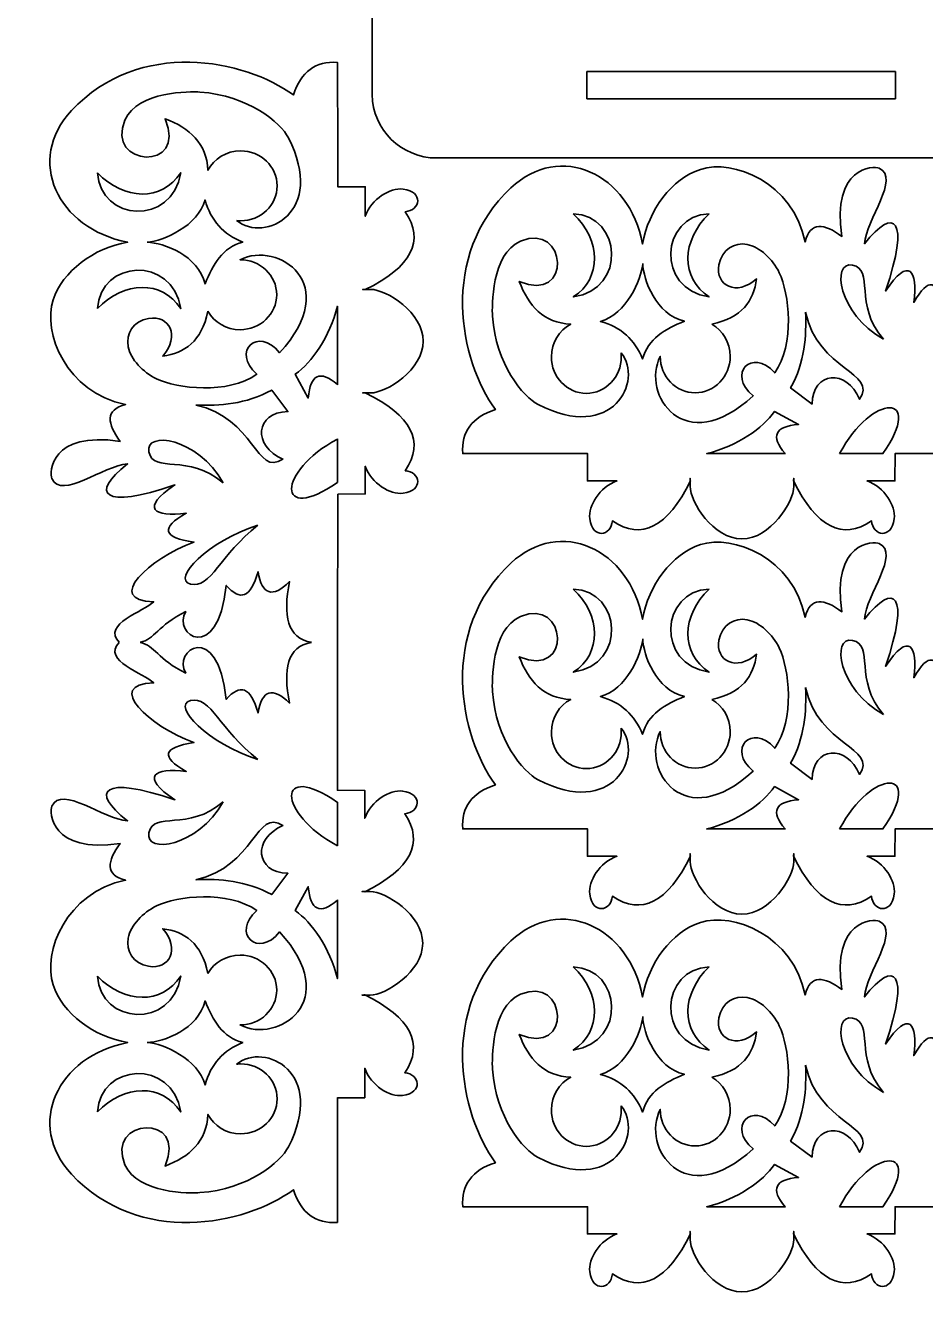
# Model space of a CAD drawing. Header units: inches. Extents: x 86.5 to 152.8, y 143.2 to 240.5.
# Drawn here: x 86.51 to 121.84, y 143.27 to 193.05 of the extents above; entities that cross this region are included whole.
import ezdxf

# ---------------------------------------------------------------- set-up
doc = ezdxf.new("R2010")
doc.units = ezdxf.units.IN
doc.header["$MEASUREMENT"] = 0
doc.layers.add('$DDT_AUDIT_GENERATED_(3B)', color=7, linetype='Continuous')

# ---------------------------------------------------------------- blocks, each defined once
blk = doc.blocks.new('block 4')
at = {"layer": '$DDT_AUDIT_GENERATED_(3B)', "color": 250, "lineweight": 35, "true_color": 0x231f20}
blk.add_open_spline([(126.439, 176.24), (126.439, 176.24), (120.637, 176.24), (120.637, 176.24), (120.637, 176.24), (120.628, 175.172), (120.628, 175.172), (120.628, 175.172), (119.878, 175.172), (119.878, 175.172), (119.878, 175.172), (119.538, 175.172), (119.538, 175.172), (120.221, 174.921), (120.667, 174.195), (120.602, 173.686), (120.497, 172.859), (119.758, 173.012), (119.715, 173.602), (118.57, 172.828), (117.549, 173.352), (116.654, 175.172), (116.654, 175.172), (116.652, 175.172), (116.652, 175.172), (116.659, 175.102), (116.663, 175.564), (116.663, 174.958), (116.663, 174.352), (115.752, 172.895), (114.629, 172.895), (113.506, 172.895), (112.595, 174.352), (112.595, 174.958), (112.595, 175.564), (112.599, 175.102), (112.606, 175.172), (111.711, 173.352), (110.69, 172.828), (109.545, 173.602), (109.502, 173.012), (108.763, 172.859), (108.658, 173.686), (108.593, 174.195), (109.039, 174.921), (109.722, 175.172), (109.722, 175.172), (108.568, 175.172), (108.568, 175.172), (108.568, 175.172), (108.568, 176.24), (108.568, 176.24), (108.568, 176.24), (108.573, 176.24), (108.573, 176.24), (108.573, 176.24), (103.673, 176.24), (103.673, 176.24), (103.613, 177.097), (104.04, 177.673), (104.954, 177.969), (103.556, 179.881), (102.719, 184.01), (105.565, 186.676), (107.498, 188.487), (110.203, 187.246), (110.732, 184.469), (110.953, 185.802), (111.879, 187.034), (112.998, 187.401), (114.272, 187.819), (116.636, 186.89), (117.106, 184.553), (117.313, 185.37), (117.855, 185.277), (118.55, 184.769), (118.137, 187.494), (119.785, 187.554), (120.015, 187.447), (120.855, 187.057), (119.498, 185.428), (119.439, 184.478), (120.61, 185.976), (121.238, 185.469), (120.262, 182.622), (121.182, 184.002), (121.534, 183.438), (121.373, 182.174), (121.947, 183.195), (122.325, 183.095), (122.508, 181.875), (123.134, 183.608), (124.811, 185.42), (124.851, 183.451), (125.221, 183.817), (125.724, 185.501), (126.439, 184.81)], degree=3, knots=[0, 0, 0, 0, 1, 1, 1, 2, 2, 2, 3, 3, 3, 4, 4, 4, 5, 5, 5, 6, 6, 6, 7, 7, 7, 8, 8, 8, 9, 9, 9, 10, 10, 10, 11, 11, 11, 12, 12, 12, 13, 13, 13, 14, 14, 14, 15, 15, 15, 16, 16, 16, 17, 17, 17, 18, 18, 18, 19, 19, 19, 20, 20, 20, 21, 21, 21, 22, 22, 22, 23, 23, 23, 24, 24, 24, 25, 25, 25, 26, 26, 26, 27, 27, 27, 28, 28, 28, 29, 29, 29, 30, 30, 30, 31, 31, 31, 32, 32, 32, 32], dxfattribs=at)
blk = doc.blocks.new('block 5')
at = {"layer": '$DDT_AUDIT_GENERATED_(3B)', "color": 250, "lineweight": 35, "true_color": 0x231f20}
blk.add_open_spline([(116.32, 176.24), (115.74, 176.928), (115.916, 177.31), (116.849, 177.386), (116.849, 177.386), (115.912, 177.901), (115.912, 177.901), (115.444, 177.239), (114.462, 176.546), (113.245, 176.24), (113.244, 176.24), (116.333, 176.24), (116.333, 176.24)], degree=3, knots=[0, 0, 0, 0, 1, 1, 1, 2, 2, 2, 3, 3, 3, 4, 4, 4, 4], dxfattribs=at)
blk = doc.blocks.new('block 6')
at = {"layer": '$DDT_AUDIT_GENERATED_(3B)', "color": 250, "lineweight": 35, "true_color": 0x231f20}
blk.add_open_spline([(118.456, 176.24), (118.456, 176.24), (120.162, 176.24), (120.162, 176.24), (121.826, 178.641), (119.738, 178.641), (118.46, 176.24)], degree=3, knots=[0, 0, 0, 0, 1, 1, 1, 2, 2, 2, 2], dxfattribs=at)
blk = doc.blocks.new('block 11')
at = {"layer": '$DDT_AUDIT_GENERATED_(3B)', "color": 250, "lineweight": 35, "true_color": 0x231f20}
blk.add_open_spline([(117.124, 181.799), (117.631, 179.474), (119.967, 179.443), (119.247, 178.379), (118.742, 179.583), (117.403, 179.474), (117.381, 178.188), (117.381, 178.188), (116.539, 178.818), (116.539, 178.818), (117.094, 179.837), (117.167, 180.863), (117.124, 181.799)], degree=3, knots=[0, 0, 0, 0, 1, 1, 1, 2, 2, 2, 3, 3, 3, 4, 4, 4, 4], dxfattribs=at)
blk = doc.blocks.new('block 12')
at = {"layer": '$DDT_AUDIT_GENERATED_(3B)', "color": 250, "lineweight": 35, "true_color": 0x231f20}
blk.add_open_spline([(120.18, 180.729), (118.393, 181.728), (118.13, 183.805), (118.963, 183.643), (119.84, 183.473), (118.998, 182.083), (120.18, 180.729)], degree=3, knots=[0, 0, 0, 0, 1, 1, 1, 2, 2, 2, 2], dxfattribs=at)
blk = doc.blocks.new('block 14')
at = {"layer": '$DDT_AUDIT_GENERATED_(3B)', "color": 250, "lineweight": 35, "true_color": 0x231f20}
blk.add_open_spline([(113.445, 181.323), (113.875, 181.081), (114.167, 180.606), (114.167, 180.06), (114.167, 179.269), (113.553, 178.627), (112.795, 178.627), (112.037, 178.627), (111.422, 179.269), (111.422, 180.06), (110.669, 178.583), (112.35, 176.011), (115.074, 178.513), (114.013, 179.353), (115.02, 180.423), (115.916, 179.411), (116.719, 180.535), (116.483, 182.544), (116.095, 183.344), (115.835, 183.877), (115.336, 184.355), (114.836, 184.452), (114.337, 184.548), (113.837, 184.264), (113.726, 183.653), (113.577, 182.835), (114.413, 182.406), (115.203, 183.099), (115.087, 182.239), (114.635, 181.571), (113.445, 181.323)], degree=3, knots=[0, 0, 0, 0, 1, 1, 1, 2, 2, 2, 3, 3, 3, 4, 4, 4, 5, 5, 5, 6, 6, 6, 7, 7, 7, 8, 8, 8, 9, 9, 9, 10, 10, 10, 10], dxfattribs=at)
blk = doc.blocks.new('block 15')
at = {"layer": '$DDT_AUDIT_GENERATED_(3B)', "color": 250, "lineweight": 35, "true_color": 0x231f20}
blk.add_open_spline([(110.735, 183.704), (110.759, 183.063), (111.247, 181.708), (112.368, 181.437), (111.61, 181.131), (110.936, 180.749), (110.729, 179.956), (110.43, 180.714), (109.884, 181.213), (109.073, 181.434), (110.086, 181.712), (110.69, 183.065), (110.735, 183.704)], degree=3, knots=[0, 0, 0, 0, 1, 1, 1, 2, 2, 2, 3, 3, 3, 4, 4, 4, 4], dxfattribs=at)
blk = doc.blocks.new('block 16')
at = {"layer": '$DDT_AUDIT_GENERATED_(3B)', "color": 250, "lineweight": 35, "true_color": 0x231f20}
blk.add_open_spline([(113.341, 185.659), (111.433, 185.562), (111.235, 182.712), (113.341, 182.392), (112.211, 183.134), (112.25, 184.611), (113.341, 185.659)], degree=3, knots=[0, 0, 0, 0, 1, 1, 1, 2, 2, 2, 2], dxfattribs=at)
blk = doc.blocks.new('block 17')
at = {"layer": '$DDT_AUDIT_GENERATED_(3B)', "color": 250, "lineweight": 35, "true_color": 0x231f20}
blk.add_open_spline([(108.011, 185.659), (109.919, 185.562), (110.117, 182.712), (108.011, 182.392), (109.141, 183.134), (109.101, 184.611), (108.011, 185.659)], degree=3, knots=[0, 0, 0, 0, 1, 1, 1, 2, 2, 2, 2], dxfattribs=at)
blk = doc.blocks.new('block 18')
at = {"layer": '$DDT_AUDIT_GENERATED_(3B)', "color": 250, "lineweight": 35, "true_color": 0x231f20}
blk.add_open_spline([(109.888, 180.198), (109.893, 180.146), (109.895, 180.094), (109.895, 180.041), (109.895, 179.25), (109.281, 178.608), (108.523, 178.608), (107.765, 178.608), (107.15, 179.25), (107.15, 180.041), (107.15, 180.603), (107.46, 181.089), (107.911, 181.324), (106.844, 181.372), (106.255, 182.042), (105.888, 183.003), (107.998, 182.094), (107.765, 185.372), (105.937, 184.579), (104.789, 184.08), (104.816, 182.007), (104.841, 181.637), (104.969, 179.746), (106.043, 178.47), (106.635, 178.167), (109.566, 176.662), (110.772, 179.097), (109.888, 180.198)], degree=3, knots=[0, 0, 0, 0, 1, 1, 1, 2, 2, 2, 3, 3, 3, 4, 4, 4, 5, 5, 5, 6, 6, 6, 7, 7, 7, 8, 8, 8, 9, 9, 9, 9], dxfattribs=at)
blk = doc.blocks.new('block 28')
at = {"layer": '$DDT_AUDIT_GENERATED_(3B)', "color": 250, "lineweight": 35, "true_color": 0x231f20}
blk.add_open_spline([(126.439, 146.68), (126.439, 146.68), (120.637, 146.68), (120.637, 146.68), (120.637, 146.68), (120.628, 145.612), (120.628, 145.612), (120.628, 145.612), (119.878, 145.612), (119.878, 145.612), (119.878, 145.612), (119.538, 145.612), (119.538, 145.612), (120.221, 145.361), (120.667, 144.635), (120.602, 144.126), (120.497, 143.299), (119.758, 143.451), (119.715, 144.042), (118.57, 143.268), (117.549, 143.792), (116.654, 145.612), (116.654, 145.612), (116.652, 145.612), (116.652, 145.612), (116.659, 145.542), (116.663, 146.004), (116.663, 145.398), (116.663, 144.793), (115.752, 143.335), (114.629, 143.335), (113.506, 143.335), (112.595, 144.793), (112.595, 145.398), (112.595, 146.004), (112.599, 145.542), (112.606, 145.612), (111.711, 143.792), (110.69, 143.268), (109.545, 144.042), (109.502, 143.451), (108.763, 143.299), (108.658, 144.126), (108.593, 144.634), (109.039, 145.361), (109.722, 145.612), (109.722, 145.612), (108.568, 145.612), (108.568, 145.612), (108.568, 145.612), (108.568, 146.679), (108.568, 146.679), (108.568, 146.679), (108.573, 146.679), (108.573, 146.679), (108.573, 146.68), (103.673, 146.68), (103.673, 146.68), (103.613, 147.536), (104.04, 148.113), (104.954, 148.409), (103.556, 150.321), (102.719, 154.449), (105.565, 157.116), (107.498, 158.927), (110.203, 157.685), (110.732, 154.909), (110.953, 156.242), (111.879, 157.474), (112.998, 157.841), (114.272, 158.259), (116.636, 157.33), (117.106, 154.993), (117.313, 155.81), (117.855, 155.716), (118.55, 155.209), (118.137, 157.934), (119.785, 157.994), (120.015, 157.887), (120.855, 157.497), (119.498, 155.868), (119.439, 154.918), (120.61, 156.416), (121.238, 155.908), (120.262, 153.062), (121.182, 154.442), (121.534, 153.878), (121.373, 152.614), (121.947, 153.635), (122.325, 153.535), (122.508, 152.315), (123.134, 154.047), (124.811, 155.86), (124.851, 153.891), (125.221, 154.257), (125.724, 155.941), (126.439, 155.25)], degree=3, knots=[0, 0, 0, 0, 1, 1, 1, 2, 2, 2, 3, 3, 3, 4, 4, 4, 5, 5, 5, 6, 6, 6, 7, 7, 7, 8, 8, 8, 9, 9, 9, 10, 10, 10, 11, 11, 11, 12, 12, 12, 13, 13, 13, 14, 14, 14, 15, 15, 15, 16, 16, 16, 17, 17, 17, 18, 18, 18, 19, 19, 19, 20, 20, 20, 21, 21, 21, 22, 22, 22, 23, 23, 23, 24, 24, 24, 25, 25, 25, 26, 26, 26, 27, 27, 27, 28, 28, 28, 29, 29, 29, 30, 30, 30, 31, 31, 31, 32, 32, 32, 32], dxfattribs=at)
blk = doc.blocks.new('block 29')
at = {"layer": '$DDT_AUDIT_GENERATED_(3B)', "color": 250, "lineweight": 35, "true_color": 0x231f20}
blk.add_open_spline([(116.32, 146.68), (115.74, 147.368), (115.916, 147.749), (116.849, 147.826), (116.849, 147.826), (115.912, 148.341), (115.912, 148.341), (115.444, 147.679), (114.462, 146.986), (113.245, 146.68), (113.244, 146.679), (116.333, 146.679), (116.333, 146.679)], degree=3, knots=[0, 0, 0, 0, 1, 1, 1, 2, 2, 2, 3, 3, 3, 4, 4, 4, 4], dxfattribs=at)
blk = doc.blocks.new('block 30')
at = {"layer": '$DDT_AUDIT_GENERATED_(3B)', "color": 250, "lineweight": 35, "true_color": 0x231f20}
blk.add_open_spline([(118.456, 146.679), (118.456, 146.679), (120.162, 146.679), (120.162, 146.679), (121.826, 149.081), (119.738, 149.08), (118.46, 146.68)], degree=3, knots=[0, 0, 0, 0, 1, 1, 1, 2, 2, 2, 2], dxfattribs=at)
blk = doc.blocks.new('block 35')
at = {"layer": '$DDT_AUDIT_GENERATED_(3B)', "color": 250, "lineweight": 35, "true_color": 0x231f20}
blk.add_open_spline([(117.124, 152.239), (117.631, 149.914), (119.967, 149.882), (119.247, 148.819), (118.742, 150.023), (117.403, 149.914), (117.381, 148.628), (117.381, 148.628), (116.539, 149.258), (116.539, 149.258), (117.094, 150.277), (117.167, 151.303), (117.124, 152.239)], degree=3, knots=[0, 0, 0, 0, 1, 1, 1, 2, 2, 2, 3, 3, 3, 4, 4, 4, 4], dxfattribs=at)
blk = doc.blocks.new('block 36')
at = {"layer": '$DDT_AUDIT_GENERATED_(3B)', "color": 250, "lineweight": 35, "true_color": 0x231f20}
blk.add_open_spline([(120.18, 151.169), (118.393, 152.168), (118.13, 154.245), (118.963, 154.083), (119.84, 153.913), (118.998, 152.523), (120.18, 151.169)], degree=3, knots=[0, 0, 0, 0, 1, 1, 1, 2, 2, 2, 2], dxfattribs=at)
blk = doc.blocks.new('block 38')
at = {"layer": '$DDT_AUDIT_GENERATED_(3B)', "color": 250, "lineweight": 35, "true_color": 0x231f20}
blk.add_open_spline([(113.445, 151.762), (113.875, 151.521), (114.167, 151.046), (114.167, 150.5), (114.167, 149.709), (113.553, 149.067), (112.795, 149.067), (112.037, 149.067), (111.422, 149.709), (111.422, 150.5), (110.669, 149.023), (112.35, 146.451), (115.074, 148.952), (114.013, 149.793), (115.02, 150.863), (115.916, 149.85), (116.719, 150.975), (116.483, 152.984), (116.095, 153.784), (115.835, 154.317), (115.336, 154.795), (114.836, 154.891), (114.337, 154.988), (113.837, 154.703), (113.726, 154.093), (113.577, 153.275), (114.413, 152.846), (115.203, 153.539), (115.087, 152.679), (114.635, 152.011), (113.445, 151.762)], degree=3, knots=[0, 0, 0, 0, 1, 1, 1, 2, 2, 2, 3, 3, 3, 4, 4, 4, 5, 5, 5, 6, 6, 6, 7, 7, 7, 8, 8, 8, 9, 9, 9, 10, 10, 10, 10], dxfattribs=at)
blk = doc.blocks.new('block 39')
at = {"layer": '$DDT_AUDIT_GENERATED_(3B)', "color": 250, "lineweight": 35, "true_color": 0x231f20}
blk.add_open_spline([(110.735, 154.143), (110.759, 153.503), (111.247, 152.148), (112.368, 151.877), (111.61, 151.57), (110.936, 151.189), (110.729, 150.396), (110.43, 151.154), (109.884, 151.653), (109.073, 151.874), (110.086, 152.151), (110.69, 153.505), (110.735, 154.143)], degree=3, knots=[0, 0, 0, 0, 1, 1, 1, 2, 2, 2, 3, 3, 3, 4, 4, 4, 4], dxfattribs=at)
blk = doc.blocks.new('block 40')
at = {"layer": '$DDT_AUDIT_GENERATED_(3B)', "color": 250, "lineweight": 35, "true_color": 0x231f20}
blk.add_open_spline([(113.341, 156.099), (111.433, 156.002), (111.235, 153.152), (113.341, 152.831), (112.211, 153.574), (112.25, 155.051), (113.341, 156.099)], degree=3, knots=[0, 0, 0, 0, 1, 1, 1, 2, 2, 2, 2], dxfattribs=at)
blk = doc.blocks.new('block 41')
at = {"layer": '$DDT_AUDIT_GENERATED_(3B)', "color": 250, "lineweight": 35, "true_color": 0x231f20}
blk.add_open_spline([(108.011, 156.099), (109.919, 156.002), (110.117, 153.152), (108.011, 152.831), (109.141, 153.574), (109.101, 155.051), (108.011, 156.099)], degree=3, knots=[0, 0, 0, 0, 1, 1, 1, 2, 2, 2, 2], dxfattribs=at)
blk = doc.blocks.new('block 42')
at = {"layer": '$DDT_AUDIT_GENERATED_(3B)', "color": 250, "lineweight": 35, "true_color": 0x231f20}
blk.add_open_spline([(109.888, 150.637), (109.893, 150.586), (109.895, 150.534), (109.895, 150.481), (109.895, 149.69), (109.281, 149.048), (108.523, 149.048), (107.765, 149.048), (107.15, 149.69), (107.15, 150.481), (107.15, 151.043), (107.46, 151.529), (107.911, 151.764), (106.844, 151.811), (106.255, 152.482), (105.888, 153.443), (107.998, 152.534), (107.765, 155.812), (105.937, 155.018), (104.789, 154.52), (104.816, 152.447), (104.841, 152.077), (104.969, 150.186), (106.043, 148.91), (106.635, 148.607), (109.566, 147.102), (110.772, 149.537), (109.888, 150.637)], degree=3, knots=[0, 0, 0, 0, 1, 1, 1, 2, 2, 2, 3, 3, 3, 4, 4, 4, 5, 5, 5, 6, 6, 6, 7, 7, 7, 8, 8, 8, 9, 9, 9, 9], dxfattribs=at)
blk = doc.blocks.new('block 50')
at = {"layer": '$DDT_AUDIT_GENERATED_(3B)', "color": 250, "lineweight": 35, "true_color": 0x231f20}
blk.add_open_spline([(91.013, 168.835), (91.595, 168.953), (91.69, 169.491), (92.806, 170.039), (92.258, 169.168), (94.047, 167.886), (94.395, 171.071), (94.933, 170.444), (95.356, 170.57), (95.64, 171.603), (95.798, 170.693), (96.21, 170.564), (96.878, 171.217), (96.61, 169.892), (96.781, 168.988), (97.736, 168.835)], degree=3, knots=[0, 0, 0, 0, 1, 1, 1, 2, 2, 2, 3, 3, 3, 4, 4, 4, 5, 5, 5, 5], dxfattribs=at)
blk = doc.blocks.new('block 51')
at = {"layer": '$DDT_AUDIT_GENERATED_(3B)', "color": 250, "lineweight": 35, "true_color": 0x231f20}
blk.add_open_spline([(91.013, 168.83), (91.595, 168.712), (91.69, 168.174), (92.806, 167.626), (92.258, 168.497), (94.047, 169.779), (94.395, 166.594), (94.933, 167.221), (95.356, 167.095), (95.64, 166.062), (95.798, 166.972), (96.21, 167.101), (96.878, 166.448), (96.61, 167.773), (96.781, 168.677), (97.736, 168.83)], degree=3, knots=[0, 0, 0, 0, 1, 1, 1, 2, 2, 2, 3, 3, 3, 4, 4, 4, 5, 5, 5, 5], dxfattribs=at)
blk = doc.blocks.new('block 52')
at = {"layer": '$DDT_AUDIT_GENERATED_(3B)', "color": 250, "lineweight": 35, "true_color": 0x231f20}
blk.add_open_spline([(98.758, 168.83), (98.758, 168.83), (98.758, 163.027), (98.758, 163.027), (98.758, 163.027), (99.827, 163.019), (99.827, 163.019), (99.827, 163.019), (99.827, 162.269), (99.827, 162.269), (99.827, 162.269), (99.827, 161.928), (99.827, 161.928), (100.078, 162.611), (100.804, 163.058), (101.313, 162.993), (102.14, 162.888), (101.987, 162.149), (101.397, 162.106), (102.171, 160.96), (101.647, 159.94), (99.827, 159.045), (99.827, 159.045), (99.827, 159.043), (99.827, 159.043), (99.897, 159.05), (99.435, 159.054), (100.04, 159.054), (100.646, 159.054), (102.104, 158.143), (102.104, 157.02), (102.104, 155.897), (100.646, 154.986), (100.04, 154.986), (99.435, 154.986), (99.897, 154.99), (99.827, 154.997), (101.647, 154.102), (102.171, 153.081), (101.397, 151.936), (101.987, 151.893), (102.14, 151.154), (101.313, 151.048), (100.804, 150.984), (100.078, 151.43), (99.827, 152.113), (99.827, 152.113), (99.827, 150.959), (99.827, 150.959), (99.827, 150.959), (98.759, 150.959), (98.759, 150.959), (98.759, 150.959), (98.759, 150.964), (98.759, 150.964), (98.758, 150.964), (98.758, 146.064), (98.758, 146.064), (97.902, 146.004), (97.326, 146.431), (97.029, 147.345), (95.117, 145.947), (90.989, 145.109), (88.322, 147.956), (86.512, 149.889), (87.753, 152.594), (90.53, 153.123), (89.197, 153.344), (87.964, 154.269), (87.598, 155.389), (87.18, 156.663), (88.109, 159.027), (90.446, 159.497), (89.628, 159.704), (89.722, 160.246), (90.23, 160.941), (87.504, 160.528), (87.445, 162.176), (87.551, 162.406), (87.941, 163.246), (89.571, 161.889), (90.52, 161.83), (89.023, 163.001), (89.53, 163.629), (92.377, 162.653), (90.997, 163.572), (91.56, 163.925), (92.825, 163.764), (91.803, 164.338), (91.903, 164.716), (93.124, 164.899), (91.391, 165.524), (89.579, 167.202), (91.548, 167.241), (91.182, 167.611), (89.498, 168.114), (90.188, 168.83)], degree=3, knots=[0, 0, 0, 0, 1, 1, 1, 2, 2, 2, 3, 3, 3, 4, 4, 4, 5, 5, 5, 6, 6, 6, 7, 7, 7, 8, 8, 8, 9, 9, 9, 10, 10, 10, 11, 11, 11, 12, 12, 12, 13, 13, 13, 14, 14, 14, 15, 15, 15, 16, 16, 16, 17, 17, 17, 18, 18, 18, 19, 19, 19, 20, 20, 20, 21, 21, 21, 22, 22, 22, 23, 23, 23, 24, 24, 24, 25, 25, 25, 26, 26, 26, 27, 27, 27, 28, 28, 28, 29, 29, 29, 30, 30, 30, 31, 31, 31, 32, 32, 32, 32], dxfattribs=at)
blk = doc.blocks.new('block 53')
at = {"layer": '$DDT_AUDIT_GENERATED_(3B)', "color": 250, "lineweight": 35, "true_color": 0x231f20}
blk.add_open_spline([(98.758, 158.711), (98.071, 158.131), (97.689, 158.307), (97.613, 159.24), (97.613, 159.24), (97.098, 158.303), (97.098, 158.303), (97.76, 157.835), (98.453, 156.853), (98.758, 155.636), (98.759, 155.635), (98.759, 158.724), (98.759, 158.724)], degree=3, knots=[0, 0, 0, 0, 1, 1, 1, 2, 2, 2, 3, 3, 3, 4, 4, 4, 4], dxfattribs=at)
blk = doc.blocks.new('block 54')
at = {"layer": '$DDT_AUDIT_GENERATED_(3B)', "color": 250, "lineweight": 35, "true_color": 0x231f20}
blk.add_open_spline([(98.759, 160.847), (98.759, 160.847), (98.759, 162.553), (98.759, 162.553), (96.358, 164.217), (96.358, 162.129), (98.758, 160.851)], degree=3, knots=[0, 0, 0, 0, 1, 1, 1, 2, 2, 2, 2], dxfattribs=at)
blk = doc.blocks.new('block 55')
at = {"layer": '$DDT_AUDIT_GENERATED_(3B)', "color": 250, "lineweight": 35, "true_color": 0x231f20}
blk.add_open_spline([(98.758, 168.835), (98.758, 168.835), (98.777, 174.65), (98.777, 174.65), (98.777, 174.65), (99.845, 174.658), (99.845, 174.658), (99.845, 174.658), (99.845, 175.408), (99.845, 175.408), (99.845, 175.408), (99.845, 175.749), (99.845, 175.749), (100.096, 175.066), (100.823, 174.62), (101.331, 174.684), (102.158, 174.79), (102.006, 175.528), (101.416, 175.571), (102.189, 176.717), (101.666, 177.737), (99.845, 178.632), (99.845, 178.632), (99.845, 178.634), (99.845, 178.634), (99.915, 178.626), (99.453, 178.623), (100.059, 178.623), (100.665, 178.623), (102.123, 179.533), (102.123, 180.656), (102.123, 181.778), (100.665, 182.689), (100.059, 182.689), (99.453, 182.689), (99.916, 182.685), (99.845, 182.678), (101.666, 183.573), (102.189, 184.593), (101.416, 185.738), (102.006, 185.781), (102.158, 186.52), (101.331, 186.625), (100.823, 186.69), (100.096, 186.244), (99.845, 185.561), (99.845, 185.561), (99.845, 186.715), (99.845, 186.715), (99.845, 186.715), (98.778, 186.715), (98.778, 186.715), (98.778, 186.715), (98.778, 186.71), (98.778, 186.71), (98.777, 186.71), (98.758, 191.601), (98.758, 191.601), (97.902, 191.661), (97.326, 191.234), (97.029, 190.32), (95.117, 191.718), (90.989, 192.556), (88.322, 189.709), (86.512, 187.776), (87.753, 185.071), (90.53, 184.542), (89.197, 184.321), (87.964, 183.395), (87.598, 182.276), (87.18, 181.002), (88.109, 178.638), (90.446, 178.168), (89.628, 177.961), (89.722, 177.419), (90.23, 176.724), (87.504, 177.137), (87.445, 175.489), (87.551, 175.259), (87.941, 174.419), (89.571, 175.776), (90.52, 175.835), (89.023, 174.664), (89.53, 174.036), (92.377, 175.012), (90.997, 174.093), (91.56, 173.74), (92.825, 173.901), (91.803, 173.327), (91.903, 172.949), (93.124, 172.766), (91.391, 172.141), (89.579, 170.463), (91.548, 170.424), (91.182, 170.054), (89.498, 169.551), (90.188, 168.835)], degree=3, knots=[0, 0, 0, 0, 1, 1, 1, 2, 2, 2, 3, 3, 3, 4, 4, 4, 5, 5, 5, 6, 6, 6, 7, 7, 7, 8, 8, 8, 9, 9, 9, 10, 10, 10, 11, 11, 11, 12, 12, 12, 13, 13, 13, 14, 14, 14, 15, 15, 15, 16, 16, 16, 17, 17, 17, 18, 18, 18, 19, 19, 19, 20, 20, 20, 21, 21, 21, 22, 22, 22, 23, 23, 23, 24, 24, 24, 25, 25, 25, 26, 26, 26, 27, 27, 27, 28, 28, 28, 29, 29, 29, 30, 30, 30, 31, 31, 31, 32, 32, 32, 32], dxfattribs=at)
blk = doc.blocks.new('block 56')
at = {"layer": '$DDT_AUDIT_GENERATED_(3B)', "color": 250, "lineweight": 35, "true_color": 0x231f20}
blk.add_open_spline([(98.758, 178.954), (98.071, 179.534), (97.689, 179.358), (97.613, 178.425), (97.613, 178.425), (97.098, 179.362), (97.098, 179.362), (97.76, 179.83), (98.453, 180.812), (98.758, 182.029), (98.759, 182.03), (98.759, 178.941), (98.759, 178.941)], degree=3, knots=[0, 0, 0, 0, 1, 1, 1, 2, 2, 2, 3, 3, 3, 4, 4, 4, 4], dxfattribs=at)
blk = doc.blocks.new('block 57')
at = {"layer": '$DDT_AUDIT_GENERATED_(3B)', "color": 250, "lineweight": 35, "true_color": 0x231f20}
blk.add_open_spline([(98.759, 176.818), (98.759, 176.818), (98.759, 175.112), (98.759, 175.112), (96.358, 173.448), (96.358, 175.536), (98.758, 176.814)], degree=3, knots=[0, 0, 0, 0, 1, 1, 1, 2, 2, 2, 2], dxfattribs=at)
blk = doc.blocks.new('block 58')
at = {"layer": '$DDT_AUDIT_GENERATED_(3B)', "color": 250, "lineweight": 35, "true_color": 0x231f20}
blk.add_open_spline([(93.199, 178.15), (95.524, 177.643), (95.556, 175.307), (96.62, 176.027), (95.416, 176.532), (95.524, 177.871), (96.811, 177.894), (96.811, 177.894), (96.18, 178.735), (96.18, 178.735), (95.161, 178.18), (94.136, 178.107), (93.199, 178.15)], degree=3, knots=[0, 0, 0, 0, 1, 1, 1, 2, 2, 2, 3, 3, 3, 4, 4, 4, 4], dxfattribs=at)
blk = doc.blocks.new('block 59')
at = {"layer": '$DDT_AUDIT_GENERATED_(3B)', "color": 250, "lineweight": 35, "true_color": 0x231f20}
blk.add_open_spline([(93.199, 159.515), (95.524, 160.022), (95.556, 162.358), (96.62, 161.638), (95.416, 161.133), (95.524, 159.794), (96.811, 159.771), (96.811, 159.771), (96.18, 158.93), (96.18, 158.93), (95.161, 159.485), (94.136, 159.558), (93.199, 159.515)], degree=3, knots=[0, 0, 0, 0, 1, 1, 1, 2, 2, 2, 3, 3, 3, 4, 4, 4, 4], dxfattribs=at)
blk = doc.blocks.new('block 60')
at = {"layer": '$DDT_AUDIT_GENERATED_(3B)', "color": 250, "lineweight": 35, "true_color": 0x231f20}
blk.add_open_spline([(94.27, 162.571), (93.27, 160.784), (91.194, 160.52), (91.356, 161.354), (91.526, 162.23), (92.916, 161.389), (94.27, 162.571)], degree=3, knots=[0, 0, 0, 0, 1, 1, 1, 2, 2, 2, 2], dxfattribs=at)
blk = doc.blocks.new('block 61')
at = {"layer": '$DDT_AUDIT_GENERATED_(3B)', "color": 250, "lineweight": 35, "true_color": 0x231f20}
blk.add_open_spline([(95.632, 164.236), (93.669, 164.852), (92.234, 166.361), (92.992, 166.548), (93.777, 166.741), (94.155, 165.388), (95.632, 164.236)], degree=3, knots=[0, 0, 0, 0, 1, 1, 1, 2, 2, 2, 2], dxfattribs=at)
blk = doc.blocks.new('block 62')
at = {"layer": '$DDT_AUDIT_GENERATED_(3B)', "color": 250, "lineweight": 35, "true_color": 0x231f20}
blk.add_open_spline([(93.676, 155.836), (93.918, 156.266), (94.393, 156.558), (94.938, 156.558), (95.73, 156.558), (96.372, 155.943), (96.372, 155.186), (96.372, 154.428), (95.73, 153.813), (94.938, 153.813), (96.416, 153.06), (98.988, 154.741), (96.486, 157.465), (95.645, 156.404), (94.575, 157.411), (95.588, 158.307), (94.463, 159.11), (92.455, 158.874), (91.655, 158.485), (91.122, 158.226), (90.644, 157.726), (90.547, 157.227), (90.45, 156.727), (90.735, 156.228), (91.346, 156.117), (92.164, 155.968), (92.593, 156.804), (91.9, 157.594), (92.76, 157.478), (93.428, 157.026), (93.676, 155.836)], degree=3, knots=[0, 0, 0, 0, 1, 1, 1, 2, 2, 2, 3, 3, 3, 4, 4, 4, 5, 5, 5, 6, 6, 6, 7, 7, 7, 8, 8, 8, 9, 9, 9, 10, 10, 10, 10], dxfattribs=at)
blk = doc.blocks.new('block 63')
at = {"layer": '$DDT_AUDIT_GENERATED_(3B)', "color": 250, "lineweight": 35, "true_color": 0x231f20}
blk.add_open_spline([(91.295, 153.126), (91.936, 153.15), (93.291, 153.638), (93.562, 154.759), (93.868, 154.001), (94.25, 153.327), (95.043, 153.12), (94.285, 152.821), (93.785, 152.275), (93.564, 151.464), (93.287, 152.477), (91.934, 153.081), (91.295, 153.126)], degree=3, knots=[0, 0, 0, 0, 1, 1, 1, 2, 2, 2, 3, 3, 3, 4, 4, 4, 4], dxfattribs=at)
blk = doc.blocks.new('block 64')
at = {"layer": '$DDT_AUDIT_GENERATED_(3B)', "color": 250, "lineweight": 35, "true_color": 0x231f20}
blk.add_open_spline([(89.339, 155.732), (89.437, 153.824), (92.287, 153.625), (92.607, 155.732), (91.865, 154.602), (90.387, 154.641), (89.339, 155.732)], degree=3, knots=[0, 0, 0, 0, 1, 1, 1, 2, 2, 2, 2], dxfattribs=at)
blk = doc.blocks.new('block 65')
at = {"layer": '$DDT_AUDIT_GENERATED_(3B)', "color": 250, "lineweight": 35, "true_color": 0x231f20}
blk.add_open_spline([(89.339, 150.402), (89.437, 152.309), (92.287, 152.507), (92.607, 150.402), (91.865, 151.531), (90.387, 151.492), (89.339, 150.402)], degree=3, knots=[0, 0, 0, 0, 1, 1, 1, 2, 2, 2, 2], dxfattribs=at)
blk = doc.blocks.new('block 66')
at = {"layer": '$DDT_AUDIT_GENERATED_(3B)', "color": 250, "lineweight": 35, "true_color": 0x231f20}
blk.add_open_spline([(94.801, 152.278), (94.852, 152.284), (94.905, 152.286), (94.958, 152.286), (95.749, 152.286), (96.391, 151.672), (96.391, 150.914), (96.391, 150.156), (95.749, 149.541), (94.958, 149.541), (94.396, 149.541), (93.91, 149.851), (93.675, 150.302), (93.627, 149.235), (92.957, 148.645), (91.996, 148.278), (92.905, 150.389), (89.626, 150.155), (90.42, 148.328), (90.919, 147.18), (92.992, 147.207), (93.362, 147.232), (95.252, 147.359), (96.528, 148.434), (96.832, 149.026), (98.336, 151.957), (95.902, 153.163), (94.801, 152.278)], degree=3, knots=[0, 0, 0, 0, 1, 1, 1, 2, 2, 2, 3, 3, 3, 4, 4, 4, 5, 5, 5, 6, 6, 6, 7, 7, 7, 8, 8, 8, 9, 9, 9, 9], dxfattribs=at)
blk = doc.blocks.new('block 67')
at = {"layer": '$DDT_AUDIT_GENERATED_(3B)', "color": 250, "lineweight": 35, "true_color": 0x231f20}
blk.add_open_spline([(94.27, 175.094), (93.27, 176.881), (91.194, 177.145), (91.356, 176.311), (91.526, 175.435), (92.916, 176.276), (94.27, 175.094)], degree=3, knots=[0, 0, 0, 0, 1, 1, 1, 2, 2, 2, 2], dxfattribs=at)
blk = doc.blocks.new('block 68')
at = {"layer": '$DDT_AUDIT_GENERATED_(3B)', "color": 250, "lineweight": 35, "true_color": 0x231f20}
blk.add_open_spline([(95.632, 173.429), (93.669, 172.813), (92.234, 171.304), (92.992, 171.117), (93.777, 170.924), (94.155, 172.277), (95.632, 173.429)], degree=3, knots=[0, 0, 0, 0, 1, 1, 1, 2, 2, 2, 2], dxfattribs=at)
blk = doc.blocks.new('block 69')
at = {"layer": '$DDT_AUDIT_GENERATED_(3B)', "color": 250, "lineweight": 35, "true_color": 0x231f20}
blk.add_open_spline([(93.676, 181.829), (93.918, 181.399), (94.393, 181.107), (94.938, 181.107), (95.73, 181.107), (96.372, 181.721), (96.372, 182.479), (96.372, 183.237), (95.73, 183.852), (94.938, 183.852), (96.416, 184.605), (98.988, 182.924), (96.486, 180.2), (95.645, 181.261), (94.575, 180.254), (95.588, 179.358), (94.463, 178.555), (92.455, 178.791), (91.655, 179.18), (91.122, 179.439), (90.644, 179.939), (90.547, 180.438), (90.45, 180.938), (90.735, 181.437), (91.346, 181.548), (92.164, 181.697), (92.593, 180.861), (91.9, 180.071), (92.76, 180.187), (93.428, 180.639), (93.676, 181.829)], degree=3, knots=[0, 0, 0, 0, 1, 1, 1, 2, 2, 2, 3, 3, 3, 4, 4, 4, 5, 5, 5, 6, 6, 6, 7, 7, 7, 8, 8, 8, 9, 9, 9, 10, 10, 10, 10], dxfattribs=at)
blk = doc.blocks.new('block 70')
at = {"layer": '$DDT_AUDIT_GENERATED_(3B)', "color": 250, "lineweight": 35, "true_color": 0x231f20}
blk.add_open_spline([(91.295, 184.539), (91.936, 184.514), (93.291, 184.027), (93.562, 182.906), (93.868, 183.664), (94.25, 184.338), (95.043, 184.545), (94.285, 184.844), (93.785, 185.39), (93.564, 186.201), (93.287, 185.188), (91.934, 184.584), (91.295, 184.539)], degree=3, knots=[0, 0, 0, 0, 1, 1, 1, 2, 2, 2, 3, 3, 3, 4, 4, 4, 4], dxfattribs=at)
blk = doc.blocks.new('block 71')
at = {"layer": '$DDT_AUDIT_GENERATED_(3B)', "color": 250, "lineweight": 35, "true_color": 0x231f20}
blk.add_open_spline([(89.339, 181.933), (89.437, 183.841), (92.287, 184.039), (92.607, 181.933), (91.865, 183.063), (90.387, 183.024), (89.339, 181.933)], degree=3, knots=[0, 0, 0, 0, 1, 1, 1, 2, 2, 2, 2], dxfattribs=at)
blk = doc.blocks.new('block 72')
at = {"layer": '$DDT_AUDIT_GENERATED_(3B)', "color": 250, "lineweight": 35, "true_color": 0x231f20}
blk.add_open_spline([(89.339, 187.264), (89.437, 185.356), (92.287, 185.157), (92.607, 187.264), (91.865, 186.134), (90.387, 186.173), (89.339, 187.264)], degree=3, knots=[0, 0, 0, 0, 1, 1, 1, 2, 2, 2, 2], dxfattribs=at)
blk = doc.blocks.new('block 73')
at = {"layer": '$DDT_AUDIT_GENERATED_(3B)', "color": 250, "lineweight": 35, "true_color": 0x231f20}
blk.add_open_spline([(94.801, 185.387), (94.852, 185.381), (94.905, 185.379), (94.958, 185.379), (95.749, 185.379), (96.391, 185.993), (96.391, 186.751), (96.391, 187.509), (95.749, 188.124), (94.958, 188.124), (94.396, 188.124), (93.91, 187.814), (93.675, 187.363), (93.627, 188.43), (92.957, 189.02), (91.996, 189.386), (92.905, 187.276), (89.626, 187.509), (90.42, 189.337), (90.919, 190.485), (92.992, 190.458), (93.362, 190.433), (95.252, 190.305), (96.528, 189.231), (96.832, 188.639), (98.336, 185.708), (95.902, 184.502), (94.801, 185.387)], degree=3, knots=[0, 0, 0, 0, 1, 1, 1, 2, 2, 2, 3, 3, 3, 4, 4, 4, 5, 5, 5, 6, 6, 6, 7, 7, 7, 8, 8, 8, 9, 9, 9, 9], dxfattribs=at)
blk = doc.blocks.new('block 76')
at = {"layer": '$DDT_AUDIT_GENERATED_(3B)', "color": 250, "lineweight": 35, "true_color": 0x231f20}
blk.add_open_spline([(126.439, 161.508), (126.439, 161.508), (120.637, 161.508), (120.637, 161.508), (120.637, 161.508), (120.628, 160.44), (120.628, 160.44), (120.628, 160.44), (119.878, 160.44), (119.878, 160.44), (119.878, 160.44), (119.538, 160.44), (119.538, 160.44), (120.221, 160.189), (120.667, 159.463), (120.602, 158.954), (120.497, 158.127), (119.758, 158.28), (119.715, 158.87), (118.57, 158.096), (117.549, 158.62), (116.654, 160.44), (116.654, 160.44), (116.652, 160.44), (116.652, 160.44), (116.659, 160.37), (116.663, 160.832), (116.663, 160.227), (116.663, 159.621), (115.752, 158.163), (114.629, 158.163), (113.506, 158.163), (112.595, 159.621), (112.595, 160.227), (112.595, 160.832), (112.599, 160.37), (112.606, 160.44), (111.711, 158.62), (110.69, 158.096), (109.545, 158.87), (109.502, 158.28), (108.763, 158.127), (108.658, 158.954), (108.593, 159.463), (109.039, 160.189), (109.722, 160.44), (109.722, 160.44), (108.568, 160.44), (108.568, 160.44), (108.568, 160.44), (108.568, 161.508), (108.568, 161.508), (108.568, 161.508), (108.573, 161.508), (108.573, 161.508), (108.573, 161.508), (103.673, 161.508), (103.673, 161.508), (103.613, 162.365), (104.04, 162.941), (104.954, 163.238), (103.556, 165.15), (102.719, 169.278), (105.565, 171.945), (107.498, 173.755), (110.203, 172.514), (110.732, 169.738), (110.953, 171.07), (111.879, 172.302), (112.998, 172.669), (114.272, 173.087), (116.636, 172.158), (117.106, 169.821), (117.313, 170.639), (117.855, 170.545), (118.55, 170.037), (118.137, 172.763), (119.785, 172.822), (120.015, 172.715), (120.855, 172.326), (119.498, 170.696), (119.439, 169.747), (120.61, 171.244), (121.238, 170.737), (120.262, 167.89), (121.182, 169.27), (121.534, 168.706), (121.373, 167.442), (121.947, 168.463), (122.325, 168.364), (122.508, 167.143), (123.134, 168.876), (124.811, 170.688), (124.851, 168.719), (125.221, 169.085), (125.724, 170.769), (126.439, 170.079)], degree=3, knots=[0, 0, 0, 0, 1, 1, 1, 2, 2, 2, 3, 3, 3, 4, 4, 4, 5, 5, 5, 6, 6, 6, 7, 7, 7, 8, 8, 8, 9, 9, 9, 10, 10, 10, 11, 11, 11, 12, 12, 12, 13, 13, 13, 14, 14, 14, 15, 15, 15, 16, 16, 16, 17, 17, 17, 18, 18, 18, 19, 19, 19, 20, 20, 20, 21, 21, 21, 22, 22, 22, 23, 23, 23, 24, 24, 24, 25, 25, 25, 26, 26, 26, 27, 27, 27, 28, 28, 28, 29, 29, 29, 30, 30, 30, 31, 31, 31, 32, 32, 32, 32], dxfattribs=at)
blk = doc.blocks.new('block 77')
at = {"layer": '$DDT_AUDIT_GENERATED_(3B)', "color": 250, "lineweight": 35, "true_color": 0x231f20}
blk.add_open_spline([(116.32, 161.508), (115.74, 162.196), (115.916, 162.578), (116.849, 162.654), (116.849, 162.654), (115.912, 163.169), (115.912, 163.169), (115.444, 162.507), (114.462, 161.814), (113.245, 161.508), (113.244, 161.508), (116.333, 161.508), (116.333, 161.508)], degree=3, knots=[0, 0, 0, 0, 1, 1, 1, 2, 2, 2, 3, 3, 3, 4, 4, 4, 4], dxfattribs=at)
blk = doc.blocks.new('block 78')
at = {"layer": '$DDT_AUDIT_GENERATED_(3B)', "color": 250, "lineweight": 35, "true_color": 0x231f20}
blk.add_open_spline([(118.456, 161.508), (118.456, 161.508), (120.162, 161.508), (120.162, 161.508), (121.826, 163.909), (119.738, 163.909), (118.46, 161.508)], degree=3, knots=[0, 0, 0, 0, 1, 1, 1, 2, 2, 2, 2], dxfattribs=at)
blk = doc.blocks.new('block 83')
at = {"layer": '$DDT_AUDIT_GENERATED_(3B)', "color": 250, "lineweight": 35, "true_color": 0x231f20}
blk.add_open_spline([(117.124, 167.067), (117.631, 164.743), (119.967, 164.711), (119.247, 163.647), (118.742, 164.851), (117.403, 164.743), (117.381, 163.456), (117.381, 163.456), (116.539, 164.086), (116.539, 164.086), (117.094, 165.106), (117.167, 166.131), (117.124, 167.067)], degree=3, knots=[0, 0, 0, 0, 1, 1, 1, 2, 2, 2, 3, 3, 3, 4, 4, 4, 4], dxfattribs=at)
blk = doc.blocks.new('block 84')
at = {"layer": '$DDT_AUDIT_GENERATED_(3B)', "color": 250, "lineweight": 35, "true_color": 0x231f20}
blk.add_open_spline([(120.18, 165.997), (118.393, 166.997), (118.13, 169.073), (118.963, 168.911), (119.84, 168.741), (118.998, 167.351), (120.18, 165.997)], degree=3, knots=[0, 0, 0, 0, 1, 1, 1, 2, 2, 2, 2], dxfattribs=at)
blk = doc.blocks.new('block 86')
at = {"layer": '$DDT_AUDIT_GENERATED_(3B)', "color": 250, "lineweight": 35, "true_color": 0x231f20}
blk.add_open_spline([(113.445, 166.591), (113.875, 166.349), (114.167, 165.874), (114.167, 165.329), (114.167, 164.537), (113.553, 163.895), (112.795, 163.895), (112.037, 163.895), (111.422, 164.537), (111.422, 165.329), (110.669, 163.851), (112.35, 161.279), (115.074, 163.781), (114.013, 164.622), (115.02, 165.692), (115.916, 164.679), (116.719, 165.804), (116.483, 167.812), (116.095, 168.612), (115.835, 169.145), (115.336, 169.623), (114.836, 169.72), (114.337, 169.817), (113.837, 169.532), (113.726, 168.921), (113.577, 168.104), (114.413, 167.674), (115.203, 168.367), (115.087, 167.507), (114.635, 166.839), (113.445, 166.591)], degree=3, knots=[0, 0, 0, 0, 1, 1, 1, 2, 2, 2, 3, 3, 3, 4, 4, 4, 5, 5, 5, 6, 6, 6, 7, 7, 7, 8, 8, 8, 9, 9, 9, 10, 10, 10, 10], dxfattribs=at)
blk = doc.blocks.new('block 87')
at = {"layer": '$DDT_AUDIT_GENERATED_(3B)', "color": 250, "lineweight": 35, "true_color": 0x231f20}
blk.add_open_spline([(110.735, 168.972), (110.759, 168.331), (111.247, 166.976), (112.368, 166.705), (111.61, 166.399), (110.936, 166.017), (110.729, 165.224), (110.43, 165.982), (109.884, 166.481), (109.073, 166.703), (110.086, 166.98), (110.69, 168.333), (110.735, 168.972)], degree=3, knots=[0, 0, 0, 0, 1, 1, 1, 2, 2, 2, 3, 3, 3, 4, 4, 4, 4], dxfattribs=at)
blk = doc.blocks.new('block 88')
at = {"layer": '$DDT_AUDIT_GENERATED_(3B)', "color": 250, "lineweight": 35, "true_color": 0x231f20}
blk.add_open_spline([(113.341, 170.927), (111.433, 170.83), (111.235, 167.98), (113.341, 167.66), (112.211, 168.402), (112.25, 169.88), (113.341, 170.927)], degree=3, knots=[0, 0, 0, 0, 1, 1, 1, 2, 2, 2, 2], dxfattribs=at)
blk = doc.blocks.new('block 89')
at = {"layer": '$DDT_AUDIT_GENERATED_(3B)', "color": 250, "lineweight": 35, "true_color": 0x231f20}
blk.add_open_spline([(108.011, 170.927), (109.919, 170.83), (110.117, 167.98), (108.011, 167.66), (109.141, 168.402), (109.101, 169.88), (108.011, 170.927)], degree=3, knots=[0, 0, 0, 0, 1, 1, 1, 2, 2, 2, 2], dxfattribs=at)
blk = doc.blocks.new('block 90')
at = {"layer": '$DDT_AUDIT_GENERATED_(3B)', "color": 250, "lineweight": 35, "true_color": 0x231f20}
blk.add_open_spline([(109.888, 165.466), (109.893, 165.414), (109.895, 165.362), (109.895, 165.309), (109.895, 164.518), (109.281, 163.876), (108.523, 163.876), (107.765, 163.876), (107.15, 164.518), (107.15, 165.309), (107.15, 165.871), (107.46, 166.357), (107.911, 166.592), (106.844, 166.64), (106.255, 167.31), (105.888, 168.271), (107.998, 167.362), (107.765, 170.641), (105.937, 169.847), (104.789, 169.348), (104.816, 167.275), (104.841, 166.905), (104.969, 165.015), (106.043, 163.738), (106.635, 163.435), (109.566, 161.93), (110.772, 164.365), (109.888, 165.466)], degree=3, knots=[0, 0, 0, 0, 1, 1, 1, 2, 2, 2, 3, 3, 3, 4, 4, 4, 5, 5, 5, 6, 6, 6, 7, 7, 7, 8, 8, 8, 9, 9, 9, 9], dxfattribs=at)
blk = doc.blocks.new('block 126')
at = {"layer": '$DDT_AUDIT_GENERATED_(3B)', "color": 250, "lineweight": 35, "true_color": 0x231f20}
blk.add_open_spline([(102.659, 240.511), (102.659, 240.511), (150.256, 240.511), (150.256, 240.511), (151.649, 240.511), (152.79, 239.392), (152.79, 238.025), (152.79, 238.025), (152.79, 190.333), (152.79, 190.333), (152.79, 188.965), (151.649, 187.846), (150.256, 187.846), (150.256, 187.846), (102.659, 187.846), (102.659, 187.846), (101.265, 187.846), (100.125, 188.965), (100.125, 190.333), (100.125, 190.333), (100.125, 238.025), (100.125, 238.025), (100.125, 239.392), (101.265, 240.511), (102.659, 240.511)], degree=3, knots=[0, 0, 0, 0, 1, 1, 1, 2, 2, 2, 3, 3, 3, 4, 4, 4, 5, 5, 5, 6, 6, 6, 7, 7, 7, 8, 8, 8, 8], dxfattribs=at)
blk = doc.blocks.new('block 130')
at = {"layer": '$DDT_AUDIT_GENERATED_(3B)', "color": 250, "lineweight": 35, "true_color": 0x231f20}
blk.add_lwpolyline([(120.649, 190.173), (108.543, 190.173), (108.543, 191.24), (120.649, 191.24), (120.649, 190.173)], dxfattribs=at)

msp = doc.modelspace()

# ---------------------------------------------------------------- block references
at = {"layer": '$DDT_AUDIT_GENERATED_(3B)'}
for name in ['block 126', 'block 55', 'block 130', 'block 73', 'block 4', 'block 72', 'block 70', 'block 18', 'block 17', 'block 16', 'block 69', 'block 14', 'block 71', 'block 12', 'block 15', 'block 56', 'block 11', 'block 58', 'block 6', 'block 5', 'block 67', 'block 57', 'block 76', 'block 68', 'block 50', 'block 89', 'block 88', 'block 90', 'block 51', 'block 86', 'block 52', 'block 87', 'block 84', 'block 83', 'block 61', 'block 54', 'block 78', 'block 77', 'block 60', 'block 59', 'block 62', 'block 53', 'block 28', 'block 41', 'block 40', 'block 64', 'block 42', 'block 38', 'block 63', 'block 39', 'block 36', 'block 66', 'block 65', 'block 35', 'block 30', 'block 29']:
    msp.add_blockref(name, (0, 0), dxfattribs=at)

doc.saveas('drawing.dxf')
